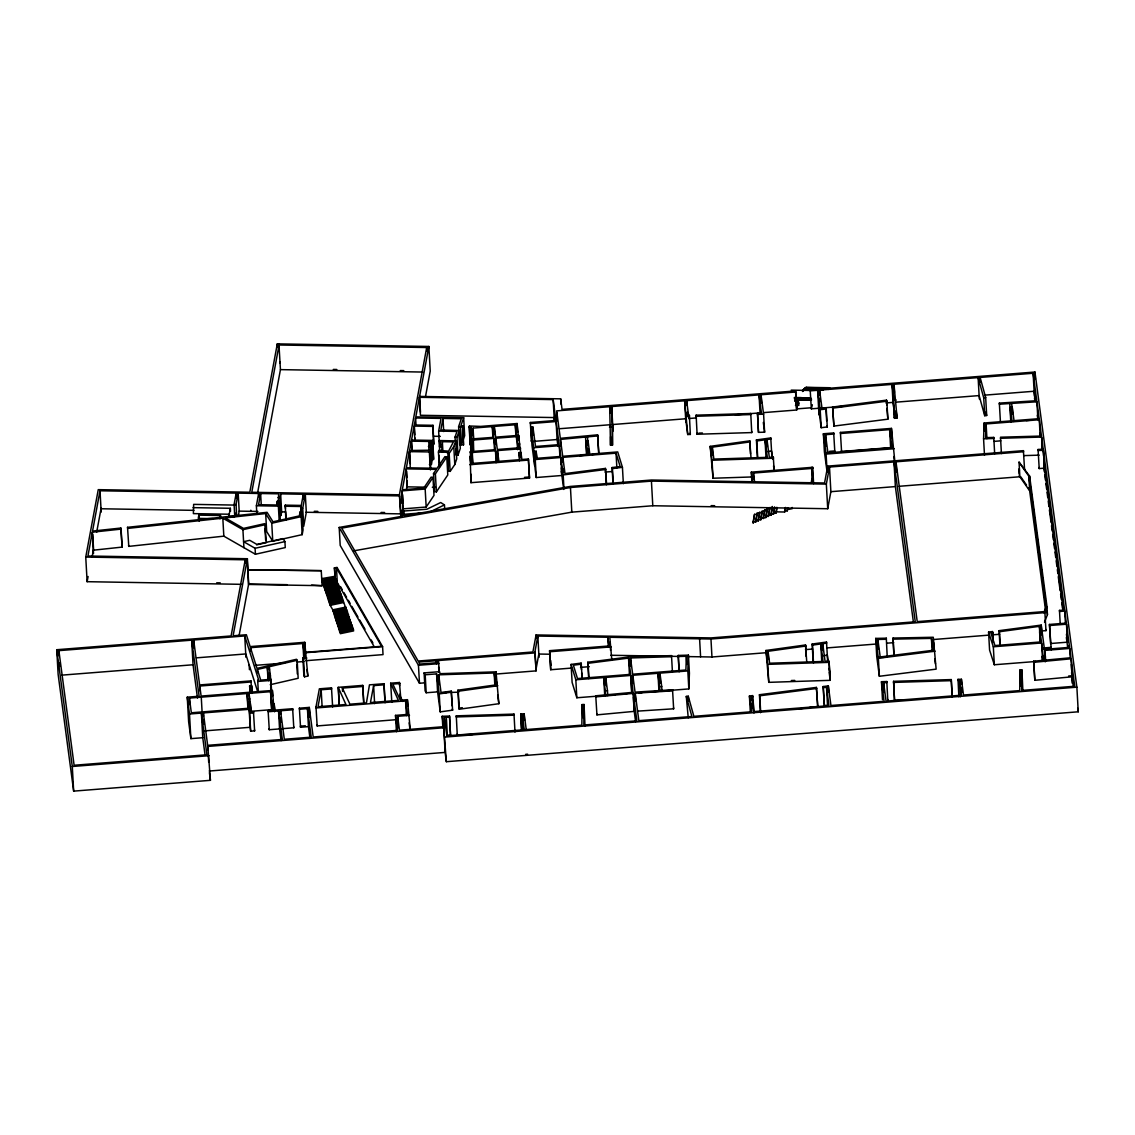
<?xml version="1.0" encoding="UTF-8"?>
<svg xmlns="http://www.w3.org/2000/svg" width="1135" height="1135" viewBox="0 0 1135 1135"><rect width="100%" height="100%" fill="white"/><g stroke="black" fill="none" stroke-linecap="round" stroke-linejoin="round"><path stroke-width="1.5" d="M585.007 725.903L584.043 704.509L582.056 704.58L581.858 725.166L446.821 735.835L444.352 717.306L449.517 717.15L449.545 716.057L442.21 716.284L442.849 727.719M584.043 704.509L583.844 725.01L636.877 720.824L633.231 693.386L595.946 696.876L595.747 695.798L633.075 692.307L630.833 675.438L605.707 677.425L606.161 685.597M689.598 433.386L690.35 434.45L687.739 434.535L685.653 418.758L612.687 424.533L612.489 445.119L610.502 445.204L609.694 406.699L556.661 410.884L560.307 438.323L597.592 434.833L598.798 453.901L591.945 454.539M610.502 445.204L610.587 436.649M612.489 445.119L611.68 406.543L684.646 400.783L687.739 434.535M1022.89 691.328L1021.926 669.934L1019.939 670.005L1019.741 690.591L963.516 695.031L961.416 679.269L958.011 679.368L957.983 680.461L959.572 680.418L961.529 695.188L886.066 701.146L883.612 682.717L886.79 682.617L886.818 681.525L881.484 681.695L882.491 699.671M1021.926 669.934L1021.727 690.435L1074.746 686.249L1071.1 658.811L1033.829 662.301L1033.63 661.223L1070.958 657.732L1069.723 648.44L1044.597 650.426L1045.236 661.875M763.756 412.601L796.685 410.005L795.678 392.015L761.017 394.753L763.6 414.19L764.607 432.18L758.478 432.364L757.499 413.296L761.471 413.168L759.045 394.909L686.618 400.627L688.59 415.41L689.385 415.382L689.356 416.474L686.746 416.545M696.124 415.169L696.096 416.261L750.732 414.587L750.76 413.495L696.124 415.169L697.103 434.251L751.739 432.577L751.767 431.484M697.103 434.251L697.131 433.159M758.478 432.364L757.499 413.296M446.339 717.235L447.346 735.225L450.524 735.125L449.545 716.057M456.284 715.844L456.256 716.937L513.956 715.192L513.999 714.099L456.284 715.844L457.263 734.927L472.997 734.444M457.263 734.927L457.291 733.834M521.533 729.706L520.738 713.901L524.143 713.802L526.243 729.564M887.825 699.515L887.797 700.607L886.818 681.525M905.035 700.082L894.536 700.394L893.571 681.326L951.272 679.581L952.18 695.925M894.536 700.394L893.571 681.326M952.151 697.018L951.272 679.581M519.433 460.767L518.979 452.595L520.951 452.439L521.887 459.505L528.385 458.994L529.534 478.048L470.926 482.687L470.188 456.327L472.174 456.27L472.628 464.442M472.713 452.766L472.685 440.068L493.853 438.394L495.342 449.659L470.33 451.631L470.301 452.624L495.498 450.737L496.917 461.477L471.933 463.449L472.174 456.27M470.911 456.1L470.741 439.032L493.711 437.315L492.278 426.576L473.068 428.094L473.664 449.985M471.592 448.41L471.124 427.157L469.181 427.086L470.188 445.076L469.45 426.008L480.729 426.405L517.106 423.525L518.652 439.855M470.926 482.687L471.195 474.316M588.682 678.588L587.774 662.23L629.372 656.91L671.509 655.619L671.466 656.711L630.507 657.959L630.975 666.131M679.042 671.239L678.248 655.434L688.406 655.136L689.413 673.126L688.832 688.917L666.16 690.718M1039.717 433.272L1040.157 436.649L1039.305 419.737L986.102 423.937L985.591 437.656L993.763 437.415L993.721 438.493L983.577 438.805L984.485 455.149M1001.425 453.574L1000.503 437.216L1041.462 436.039L1036.908 401.79L1011.739 403.407L1012.306 413.424M678.219 656.512L686.377 656.285L685.88 670.005L632.677 674.204L630.507 657.959M688.832 688.917L687.824 670.941L688.406 655.136M983.577 438.805L984.144 423L1012.051 420.801L1010.278 407.451L1012.25 407.295L1014.023 420.645L1039.149 418.659M893.898 655.491L893.046 638.054L933.268 637.26L936.134 669.139L879.37 676.276L876.731 656.385L875.723 638.395L886.307 638.182L886.236 639.275L877.866 639.445L878.405 649.248M241.273 584.326L87.125 581.688L85.749 557.072L98.248 489.653L249.814 492.235L277.295 343.877L428.86 346.459L430.236 371.088L425.441 396.938M93.34 550.191L122.098 547.098L121.09 529.109L92.332 532.202L87.934 556.008L247.387 558.732L248.65 584.014L287.098 584.667M236.491 498.251L236.208 493.101L100.008 490.774L92.545 531.081L120.849 528.045L121.09 529.109M87.125 581.688L88.09 576.509M92.091 556.987L93.552 549.07L92.73 534.358M96.659 532.272L101.228 507.671M228.986 514.226L193.376 513.616L193.645 504.38L235.144 505.089M220.658 518.482L220.488 515.503L198.838 515.134L198.242 518.397L213.224 518.652M219.892 518.766L220.488 515.503M193.035 507.643L230.348 508.281L228.844 516.425L234.761 516.524L235.371 513.261M234.761 516.524L234.094 504.507L236.208 493.101M236.704 515.985L236.066 504.55L238.18 493.129L258.652 493.484L258.837 496.747M238.279 516.014L239.187 511.119L238.18 493.129M250.608 511.317L250.821 510.225M85.749 557.072L245.217 559.796L231.1 635.941L56.75 649.717L58.126 674.332L73.662 791.123L210.429 780.327L207.818 746.419L443.742 727.776L446.353 761.698L1078.25 711.801L1076.874 687.172L1034.95 372.025L810.177 389.773L811.326 408.841L818.619 408.26L821.201 427.711L827.259 426.93L826.252 408.955L825.925 407.891L822.01 408.387L819.583 390.128L891.996 384.41L893.969 399.194L893.188 399.293L894.508 418.333L897.09 418.006L893.983 384.254L978.115 377.6L983.719 397.747L984.726 415.736L986.684 415.495L985.677 397.505L980.101 377.444L1033.12 373.259L1036.766 400.698L999.339 403.109L1000.446 422.177L1000.346 421.099M257.645 492.633L280.444 369.627L278.912 343.905M256.836 513.928L256.382 505.756L258.652 493.484M247.387 558.732L233.115 635.784L246.38 634.735L250.14 646.595L304.748 642.297L307.84 676.049L304.535 676.815L303.882 675.807L302.875 657.818L304.748 657.392L302.903 643.531L250.466 647.674L250.651 650.937M278.259 502.465L278.671 493.824L260.624 493.512L258.553 504.692L276.599 505.004L277.295 501.273L279.267 501.301L280.274 519.291M238.974 636.238L248.764 583.362M279.196 520.837L278.373 506.125L279.267 501.301M280.643 493.853L281.65 511.842L280.955 515.574L279.948 497.598L280.643 493.853L303.343 494.25L303.613 499.159M285.821 519.319L285.282 505.146L301.272 505.43L303.343 494.25M256.595 544.828L266.37 542.644L264.725 523.661L243.528 528.399L225.212 517.915L265.675 513.559L266.682 531.549L272.755 541.225L302.18 534.642L303.045 529.988L302.038 511.998L300.066 511.97L299.328 515.914L272.996 521.802L267.051 512.311L127.531 527.321L128.78 546.375L223.822 536.16L255.418 554.249L285.254 547.581L284.928 541.608L283.026 538.586L256.907 544.417L249.743 540.317L243.599 541.693L255.091 548.276L284.928 541.608M301.016 513.162L301.073 506.508L285.084 506.238M302.18 534.642L301.172 516.652L302.038 511.998M305.315 494.278L306.322 512.268L303.726 526.285L302.719 508.296L305.315 494.278L399.52 495.896L401.223 517.234M396.058 719.703L317.147 725.932L315.998 706.864L319.361 688.817L331.491 687.853L331.633 688.931L321.162 689.768L318.013 706.708L345.92 704.509L338.216 687.328L362.732 685.384L363.782 702.82M426.689 347.523L399.406 494.789L251.786 492.278L279.068 344.997L426.689 347.523L426.873 351.041M401.833 503.004L402.102 490.873L425.171 489.043L432.988 477.438L431.144 477.126L423.766 488.064L402.315 489.767L406.188 468.868L436.351 469.379L433.527 473.565L434.535 491.554L436.393 491.866L447.786 474.955L446.779 456.965L444.92 456.653L437.074 468.301L406.387 467.776L409.38 451.602L429.37 451.943L429.697 450.198L409.579 450.51L411.324 441.146L429.328 441.458L429.612 446.367M412.161 451.503L411.523 440.054L414.105 426.079L432.79 426.405L433.002 425.313L414.318 424.987L415.609 417.978L441.004 418.404L438.649 431.116L439.727 451.56M557.966 446.126L557.086 439.529L531.478 441.558L530.329 422.49L555.937 420.461L553.156 399.591L419.439 397.307L415.807 416.885L463.662 417.694L464.669 435.684L462.484 442.083M420.489 412.26L419.595 396.427L428.86 346.459M402.627 511.488L403.322 507.742M406.543 490.334L407.11 480.857M385.091 702.778L384.084 684.788L373.614 685.625L370.45 702.565L398.371 700.366L390.667 683.185L399.449 682.49L400.769 698.252M428.675 451.361L429.328 441.458M429.413 464.442L431.385 464.47L430.378 446.495L431.3 441.487L432.492 441.515L432.69 440.423L411.523 440.054M431.385 464.47L432.307 459.476L431.3 441.487M432.307 459.476L433.499 459.491L433.698 458.412L432.69 440.423M458.795 429.924L458.611 426.661L461.307 418.758L442.976 418.446L440.834 430.066L459.292 430.477L460.299 448.453L457.987 455.206L456.043 455.078L455.674 448.538M439.273 466.811L438.451 452.099L447.871 452.269L448.325 471.082L450.169 471.394L454.794 464.541L456.724 458.895L455.717 440.905L439.401 440.536L440.564 444.92M438.451 452.099L438.777 450.354L448.609 451.177L453.404 441.87L442.352 441.685L441.699 451.588M440.38 441.643L439.458 446.651L441.43 446.679M536.075 634.933L532.911 651.972L418.148 661.038L341.706 528.115L570.451 487.511L651.419 481.112L826.337 484.106L829.501 467.052L893.997 461.959L915.264 621.781L710.992 637.913L536.075 634.933L536.259 638.452M495.399 674.091L536.075 670.884L534.926 651.816L537.834 636.054L607.807 637.246L608.97 645.971L549.567 650.667L550.716 669.735L571.756 668.061M535.919 669.806L538.841 654.044L549.368 654.214M753.129 521.972L754.534 514.339L757.144 514.382L757.073 513.219L762.223 512.14L760.805 519.773L758.208 519.731L758.265 520.894L755.669 520.851L755.726 522.015L753.129 521.972L753.2 523.235L754.534 514.339M755.669 520.851L757.073 513.219M755.726 522.015L757.144 514.382M758.208 519.731L759.613 512.098M758.265 520.894L759.684 513.261M760.748 518.61L762.153 510.963L764.763 511.02L764.692 509.842L767.303 509.885L767.232 508.721L769.842 508.764L769.771 507.6L772.382 507.643L772.311 506.48L770.963 515.276L768.367 515.233L768.423 516.397L765.827 516.354L765.884 517.532L760.748 518.61L760.805 519.773M763.288 517.475L764.692 509.842M763.344 518.652L764.763 511.02M765.827 516.354L767.232 508.721M765.884 517.532L767.303 509.885M768.367 515.233L769.771 507.6M768.423 516.397L769.842 508.764M770.963 515.276L772.382 507.643M770.906 514.112L773.503 514.155L774.581 506.877M773.503 514.155L774.637 508.04M773.446 512.992L776.042 513.034L776.837 507.288M776.042 513.034L776.893 508.452M810.574 400.272L798.189 400.059L796.685 410.005M798.912 400.683L799.182 399.236L810.957 399.435M811.497 399.18L799.508 398.967L799.253 400.414L799.182 399.236M810.801 398.612L800.175 398.428L799.579 400.13L799.508 398.967M810.333 398.314L800.515 398.158L800.246 399.591L800.175 398.428M810.83 398.044L800.842 397.874L800.572 399.321L800.515 398.158M794.273 397.491L801.168 397.605L800.913 399.052L800.842 397.874M811.355 390.199L802.856 390.043L802.587 391.49L802.53 390.327M811.809 389.929L803.183 389.773L802.927 391.22L802.856 390.043M822.776 389.83L803.523 389.504L803.254 390.951L803.183 389.773M823.513 389.575L803.85 389.234L803.58 390.667L803.523 389.504M824.123 389.305L804.19 388.965L803.92 390.397L803.85 389.234M823.045 389.007L804.516 388.695L804.247 390.128L804.19 388.965M823.627 388.738L804.843 388.425L804.587 389.858L804.516 388.695M827.67 388.525L805.183 388.142L804.914 389.589L804.843 388.425M828.295 388.269L805.51 387.872L805.24 389.319L805.183 388.142M805.85 387.602L805.907 388.766L806.176 387.333L829.557 387.73L828.99 389.163L828.933 388L805.85 387.602L805.58 389.05L805.51 387.872M775.985 511.857L784.668 512.013L785.165 507.785M784.668 512.013L785.519 507.43M784.597 510.849L787.208 510.892L787.775 507.827M811.624 467.379L812.249 483.283M811.213 482.63L811.979 478.502L812.774 478.445L812.007 482.63M353.482 550.886L571.827 512.14L652.795 505.742L827.713 508.735L830.877 491.682L829.501 467.052M459.065 434.833L459.618 444.65L463.506 444.849L462.768 425.767L460.923 425.696L463.662 417.694M463.506 444.849L462.768 425.767M469.181 427.086L469.45 426.008M455.22 440.366L455.036 437.088L456.965 431.428L438.649 431.116M450.169 471.394L449.162 453.418L453.787 446.552L455.717 440.905M457.987 455.206L456.979 437.216L459.292 430.477M1043.831 612.787L1046.2 606.672L1028.849 476.232L1019.046 462.158L1029.629 476.104L1046.995 606.672L1047.435 614.631L1044.512 622.25M1044.654 612.772L1046.995 606.672M811.326 408.841L812.348 404.784M828.366 389.433L828.933 388M436.393 491.866L435.386 473.877L446.779 456.965M448.325 471.082L448.339 460.441M402.102 490.873L403.109 508.849L426.178 507.033L433.996 495.413L432.988 477.438M429.229 512.296L444.452 504.905L444.707 509.388M257.546 672.729L257.361 669.451L267.293 667.167L268.711 680.716M269.406 669.99L269.236 666.727L297.157 660.286L298.164 678.276L270.229 684.703M302.875 657.818L303.527 658.825L306.847 658.059M127.531 527.321L127.787 528.399L222.815 518.17L242.918 529.676L265.363 524.668M265.675 513.559L271.762 523.235L301.172 516.652M321.702 578.623L335.024 576.296L334.343 567.926L336.996 567.372L382.594 646.652L383.034 654.611L305.812 660.712M334.343 567.926L336.471 567.94L381.544 646.297L305.301 652.313M335.095 577.474L321.829 580.24L330.2 605.338L332.768 609.821L340.372 633.67L353.652 630.904L335.095 577.474L334.584 568.337M322.595 581.574L335.861 578.807M322.652 582.737L335.932 579.971M323.432 584.085L336.698 581.319M323.489 585.249L336.769 582.482M324.269 586.596L337.535 583.83M324.326 587.76L337.606 584.993M325.107 589.108L338.372 586.341M325.163 590.271L338.443 587.504M325.944 591.619L339.209 588.852M326 592.782L339.28 590.016M326.781 594.13L340.046 591.363M326.852 595.293L340.117 592.527M327.618 596.641L340.883 593.875M327.689 597.804L340.954 595.038M328.455 599.152L341.72 596.386M328.526 600.316L341.791 597.549M329.292 601.663L342.557 598.897M329.363 602.827L342.628 600.06M330.129 604.175L343.394 601.408M330.2 605.338L343.465 602.572M332.768 609.821L346.033 607.055M332.839 610.985L346.104 608.218M333.605 612.332L346.87 609.566M333.676 613.496L346.941 610.729M334.442 614.844L347.721 612.077M334.513 616.007L347.778 613.24M335.279 617.355L348.558 614.588M335.35 618.518L348.615 615.752M336.116 619.852L349.396 617.099M336.187 621.029L349.452 618.263M336.953 622.363L350.233 619.596M337.024 623.541L350.289 620.774M337.79 624.874L351.07 622.108M337.861 626.052L351.126 623.285M338.627 627.385L351.907 624.619M338.698 628.563L351.964 625.796M339.464 629.897L352.744 627.13M339.535 631.074L352.801 628.308M340.316 632.408L353.581 629.641M424.533 682.859L419.468 683.256L340.202 545.424L339.195 527.434L402.23 516.255L401.464 510.509L403.436 510.353L404.173 515.9L570.139 486.447L651.447 480.02L824.563 482.985L827.699 466.102L827.968 471.011M751.654 476.97L713.035 478.232L710.184 446.353L749.781 440.848L751.044 458.256M757.414 457.902L756.421 439.926L770.764 437.926L770.906 439.004L766.976 439.557L767.359 446.424M712.737 455.348L712.283 447.162L750.136 441.898M756.421 439.926L756.775 440.976L765.018 439.827L767.345 457.348L713.872 459.093L712.283 447.162M767.643 451.574L771.573 451.021L772.665 459.264M451.262 691.116L441.047 692.534L438.692 674.814L494.165 672.998L495.74 684.916L457.902 690.193L458.909 708.169L459.264 709.233L498.861 703.714L496.009 671.849L440.04 673.679L439.614 671.679L424.107 672.899L425.114 690.889L426.192 692.761L437.585 691.868L440.238 711.872L452.624 710.155L451.262 691.116L452.085 705.828M440.238 711.872L439.231 693.896L451.616 692.166M457.902 690.193L458.256 691.243L497.854 685.739M813.157 662.031L812.163 644.042L826.507 642.041L826.649 643.134L822.719 643.673L825.074 661.393L829.061 661.265L830.21 680.333L768.778 682.348L765.926 650.468L805.524 644.964L806.786 662.372M768.48 659.463L768.026 651.291L805.878 646.028M812.163 644.042L812.518 645.106L820.761 643.956L823.088 661.464L769.615 663.223L768.026 651.291M823.386 655.69L827.316 655.15L828.195 661.748M458.909 708.169L462.342 707.701M1035.716 661.492L994.331 664.755L989.578 650.071L988.571 632.082L992.472 631.557L992.841 632.72M999.935 645.375L999.112 630.663L1041.221 625.087L1044.455 649.348L1069.581 647.361L1066.489 624.193L1049.577 625.527L1049.435 624.449L1066.347 623.101L1041.604 437.06L1000.474 438.294M999.112 630.663L999.453 631.727L1039.39 626.336L1041.462 641.885L994.969 645.56L990.869 632.876L992.813 632.621L993.352 642.424M613.013 483.907L612.091 467.549L620.164 466.513L616.05 453.163L562.846 457.362L563.116 462.257M612.091 467.549L612.418 468.599L622.434 467.322L623.356 483.666M602.983 695.698L576.835 697.77L572.111 682.376L571.104 664.401L581.12 663.11L582.269 678.872M581.446 664.159L573.374 665.209L577.488 678.56L630.691 674.36L628.535 658.116L588.1 663.294L587.774 662.23M832.593 407.039L886.52 400.144L886.846 401.208L887.854 419.184L833.913 426.079L832.593 407.039L833.913 426.079M821.201 427.711L820.194 409.721L826.252 408.955M832.906 408.103L886.846 401.208M893.188 399.293L893.5 400.343L896.082 400.017M894.196 417.269L894.976 417.169L894.607 410.629M606.587 484.191L605.437 468.415L565.003 473.593L562.846 457.362M563.911 488.007L563.187 474.927L605.764 469.479M750.334 712.354L749.426 696.01L752.789 695.571L754.009 712.993M760.45 712.709L759.443 694.719L816.406 687.413L817.725 706.467L809.099 707.573M823.059 686.562L823.386 687.626L826.507 687.228L827.514 705.204L824.379 705.615L823.059 686.562L828.337 685.88L830.948 705.502L884.094 701.302L881.484 681.695M751.725 700.111L751.54 696.833L753.101 696.635M759.443 694.719L759.755 695.783L816.718 688.477M798.742 708.907L803.92 708.24M879.37 676.276L878.362 658.286L935.126 651.149M983.719 397.747L985.677 397.505M688.236 717.76L686.292 696.422L688.25 696.195L693.868 716.327L751.526 711.773L749.426 696.01M560.818 445.941L560.463 439.401L597.79 435.911M579.857 455.674L584.88 455.206M596.755 713.787L596.939 714.866L634.224 711.375L635.6 721.661M1068.617 676.034L1071.965 675.722M1033.63 661.223L1034.822 680.291L1072.107 676.801M795.678 392.015L795.536 390.937L562.066 409.366L560.662 398.839L419.595 396.427M820.194 409.721L817.611 390.284L810.319 390.851L810.177 389.773M494.718 434.606L494.264 426.419L515.276 424.774L516.666 440.011M530.953 427.242L533.677 447.715L534.684 465.705L531.96 445.232L530.953 427.242L532.939 427.086L535.521 446.481L559.158 444.622L556.079 421.539L530.471 423.568L530.329 422.49M811.184 407.763L796.543 408.912L795.536 390.937M516.212 431.825L518.184 431.669M559.442 428.732L610.701 424.689M689.399 418.474L696.464 417.907M735.31 414.842L744.149 414.147M749.441 413.722L760.039 412.885L759.045 394.909M820.591 408.103L843.546 406.302M885.938 402.953L893.004 402.386L894.976 417.169M896.735 402.102L979.122 395.59L984.726 415.736M984.641 395.15L1034.127 391.249L1035.489 401.535M520.1 448.921L518.681 435.343L495.683 437.159L494.264 426.419M496.194 444.778L495.825 438.238L516.836 436.578L518.127 449.077M517.858 444.168L519.83 444.012M586.795 454.028L586.057 440.947L588.043 440.791L589.817 454.142L617.71 451.929L622.434 467.322M498.109 462.03L497.47 450.581L520.468 448.765L520.312 447.687L497.329 449.503L495.825 438.238M533.677 447.715L559.3 445.7L560.718 456.44L537.082 458.299L536.146 451.233L534.174 451.389L535.167 469.379L536.259 477.523L561.868 475.494L563.726 489.44M823.386 433.769L826.096 454.071L827.103 472.061L824.393 451.758L823.386 433.769L833.686 432.96L833.828 434.038L825.514 434.691L826.152 446.14M840.411 432.421L840.553 433.499L889.627 429.626L890.62 447.616L841.56 451.489L840.411 432.421L891.457 428.392L894.891 461.775M469.918 464.697L528.527 460.072M534.174 451.389L535.252 459.533L560.86 457.519L563.187 474.927M829.543 451.347L834.679 450.935L834.835 452.028L826.521 452.681M524.512 477.353L529.392 476.97L529.534 478.048M826.096 454.071L894.153 448.708M605.04 472.089L611.907 471.55M993.962 441.387L1000.829 440.834M751.867 481.949L751.313 472.146L812.703 467.294L812.844 468.372L753.441 473.068L753.81 479.608M827.756 472.117L827.344 466.13L1023.415 450.652L1023.557 451.73L895.983 461.803L896.565 472.359M1044.356 468.159L1039.206 468.571L1038.057 449.503L1043.207 449.091L1043.576 455.632M400.4 502.507L402.372 502.351L402.854 510.934M402.613 511.133L426.93 509.204L440.706 502.521L444.452 504.905M403.053 514.368L423.993 512.722M830.877 491.682L895.373 486.589L913.363 621.824M899.104 486.291L1020.677 476.7L1026.537 485.099M59.162 655.916L58.878 650.639L191.673 640.154L199.136 696.237L187.261 697.174L188.637 721.789L190.879 738.644L202.754 737.707L205.066 755.073M194.113 648.17L193.659 639.998L244.734 635.955L258.752 680.276L257.688 680.362L258.326 691.811M196.426 657.846L245.742 653.944L257.631 691.57M305.358 652.738L382.594 646.652M61.999 675.126L193.049 664.769L197.49 698.068M254.978 665.38L284.686 663.024M296.916 662.06L303.91 661.506M611.822 659.974L609.807 637.288L710.964 639.005L1044.966 612.63L1044.824 611.552L917.236 621.625L895.983 461.803M1060.189 623.484L1059.466 610.403L1064.602 609.992M436.308 660.698L418.744 662.088L419.893 664.074L436.578 662.755L436.308 660.698L436.493 663.961M438.465 663.805L438.294 660.542L535.067 652.895L536.075 670.884M549.567 650.667L549.709 651.745L611.084 646.893M268.442 675.807L270.414 675.651L271.237 690.364M339.195 527.434L418.46 665.266L438.706 663.677L439.16 671.849M200.058 690.931L199.774 686.037L251.105 681.979L250.963 680.901L199.632 684.944L193.659 639.998M257.688 680.362L257.829 681.44L271.052 680.404L270.91 679.326L260.738 680.12L257.361 669.451M249.984 692.35L249.615 685.81L251.601 685.653L252.438 692.024L272.386 690.449L273.535 703.813M424.107 672.899L425.185 674.786L436.578 673.878L439.231 693.896M189.758 704.636L189.389 698.096L247.047 693.542L248.324 708.864M249.572 703.189L249.019 693.386L270.556 691.683L271.918 710.51M580.524 667.38L589.292 666.685M688.278 656.597L711.957 656.995L766.65 652.682M805.467 649.617L812.532 649.05M826.649 647.943L876.05 644.042M886.634 643.205L893.685 642.651M932.53 639.587L989.067 635.118M992.6 634.834L999.665 634.281M1041.731 630.961L1045.973 630.62L1044.824 611.552M384.084 684.788L383.942 683.71L369.457 684.859L366.435 702.891L349.935 704.197L342.387 688.094L362.874 686.476M399.946 683.54L392.823 684.107L400.385 700.21L407.408 699.657L410.317 730.075M271.095 695.783L273.081 695.627M247.785 699.047L249.757 698.89L250.026 703.799M248.636 709.261L248.267 702.721L250.239 702.565L251.502 711.957L253.474 711.801L253.616 712.894L249.657 713.206L249.147 709.318L203.364 712.922L203.534 716.199M272.528 710.326L272.159 703.785L274.145 703.629L274.996 710.113L292.646 708.708L292.802 709.801L280.529 710.765L280.714 714.028M571.104 664.401L575.828 679.78L603.721 677.581L605.778 695.826M633.273 683.454L632.819 675.282L657.945 673.296L659.903 689.91M660.471 682.944L659.932 673.14L687.824 670.941M988.571 632.082L993.324 646.78L1041.604 642.963L1043.661 661.251M1066.489 624.193L1067.496 642.169L1050.584 643.517L1049.577 625.527M187.261 697.174L189.502 714.014L201.377 713.078L206.925 754.775L74.115 765.26L58.878 650.639M1042.881 648.014L1051.095 647.376L1051.351 649.972M1068.021 646.042L1068.915 645.971M250.026 711.375L271.563 709.673L270.556 691.683M1042.951 649.192L1051.166 648.539M281.111 740.644L279.55 728.911L269.265 729.72L268.115 710.652L273.024 710.269L272.159 703.785M310.011 738.36L308.436 726.627L300.534 727.251L299.385 708.183L309.273 707.403L313.203 736.998L397.491 730.344L395.505 715.376L407.38 714.44L405.578 700.891L316.14 707.956L315.998 706.864M203.364 712.922L207.662 745.326L282.345 739.438L278.543 710.921L268.257 711.73L268.115 710.652M280.529 710.765L284.317 739.282L311.231 737.154L307.443 708.637L299.526 709.261L299.385 708.183M605.494 690.931L607.48 690.775L607.75 695.67M659.733 686.647L661.705 686.491L661.975 691.399M1043.377 656.356L1045.363 656.2L1045.633 661.095M610.062 695.145L615.085 694.748M623.47 694.081L626.818 693.826M638.849 692.875L642.197 692.605M652.256 691.811L658.953 691.286L657.945 673.296M204.357 730.912L250.154 727.294L250.665 731.181L254.623 730.869L253.474 711.801M398.272 727.748L397.633 716.298L409.494 715.362M305.329 725.776L300.378 726.173L300.534 727.251M281.537 728.755L293.795 727.776L292.646 708.708M56.75 649.717L72.285 766.494L209.053 755.697M444.977 737.069L1076.874 687.172M209.195 771.034L445.119 752.406L446.353 761.698M525.633 754.349L527.619 754.193M1011.739 403.407L999.438 404.202L999.339 403.109M1012.732 421.397L1016.095 421.17M1026.168 420.532L1029.53 420.305M635.657 701.402L635.203 693.23L672.629 690.818L672.544 689.74L635.061 692.151L632.819 675.282M637.913 711.106L673.637 708.808L672.544 689.74M609.495 427.214L611.481 427.143M710.184 446.353L712.028 460.242L773.46 458.228L773.318 457.15L769.331 457.277L766.976 439.557M765.926 650.468L767.771 664.372L829.203 662.358M791.322 680.532L794.77 680.418M441.43 692.733L446.637 692.563M451.829 692.393L458.767 692.166M757.471 414.374L763.6 414.19M470.855 435.329L472.841 435.272M698.89 433.102L702.423 433.002M470.458 447.928L472.444 447.871M1023.756 455.617L1039.178 455.149M893.529 682.419L951.244 680.659M520.71 714.993L522.284 714.937L524.256 729.72M892.975 639.147L931.424 638.381L933.013 650.312L880.192 656.952L877.866 639.445M878.873 657.435L883.895 657.335M333.307 369.428L336.825 369.499M400.272 370.577L403.805 370.634M280.444 369.627L422.787 372.053M791.223 390.128L810.901 390.468M794.33 398.655L810.291 398.882M798.856 399.506L810.418 399.704M811.497 400.002L798.515 399.79L798.245 401.223L798.189 400.059M794.614 400.102L797.792 400.158M794.67 401.279L797.862 401.336M795.834 402.741L799.125 402.797M795.905 403.904L799.196 403.961M795.465 405.351L798.87 405.408M433.542 436.251L440.323 436.365M428.406 446.452L430.378 446.495M425.625 487.17L407.195 486.858L406.188 468.868M432.322 487.284L435.67 487.341M277.976 497.556L279.948 497.598M711.12 505.642L714.653 505.699M234.094 504.507L236.066 504.55M256.382 505.756L278.373 506.125M300.747 508.267L302.719 508.296M314.296 511.303L317.814 511.374M381.076 512.452L384.595 512.509M101.015 508.764L193.971 510.353M239.187 511.119L257.886 511.445M281.65 511.842L285.14 511.899M305.868 512.254L400.527 513.871L400.967 517.191M321.248 570.664L247.742 569.841L321.248 570.664L322.127 585.703L248.565 584.44L247.189 559.825M216.714 582.808L220.247 582.865M311.586 585.078L322.127 585.703M610.814 655.264L679.468 656.441M458.611 426.661L462.498 426.859M455.036 437.088L456.979 437.216M447.318 453.106L449.162 453.418M433.527 473.565L435.386 473.877M1019.485 470.117L1018.762 469.081L1019.046 474.061M1028.494 487.908L1030.438 490.703M1019.131 475.721L1029.658 490.831L1045.619 610.829M297.157 660.286L296.505 659.293L257.021 668.387L250.466 647.674M340.443 586.554L342.202 589.604M343.948 592.654L346.586 597.223M348.332 600.273L350.091 603.323M351.85 606.374L357.979 617.043M359.738 620.093L365.002 629.23M371.131 639.899L372.89 642.949M374.408 647.063L337.294 582.539L336.471 567.94M399.931 695.613L402.67 701.458M452.269 709.091L452.624 710.155M817.725 706.467L816.406 687.413M887.854 419.184L886.988 408.316M826.933 425.866L827.259 426.93M571.515 511.062L571.827 512.14L570.451 487.511M985.762 412.147L986.684 415.495M686.292 696.422L691.882 716.483L638.849 720.668L635.203 693.23M128.539 545.311L128.78 546.375M122.098 547.098L120.849 528.045M598.798 453.901L597.592 434.833M1077.782 708.297L1078.25 711.801M1037.319 415.254L1037.915 419.766L1036.908 401.79M1043.746 463.633L1063.282 610.417M1066.446 634.224L1067.496 642.169M1071.553 672.629L1073.469 687.086M1034.496 397.888L1034.95 401.322M1044.725 474.799L1045.42 480.062M1045.888 483.581L1046.598 488.844M1047.066 492.363L1047.761 497.627M1048.229 501.145L1048.924 506.409M1049.393 509.927L1051.038 522.213M1051.492 525.732L1052.202 530.996M1052.67 534.514L1053.365 539.778M1053.833 543.296L1054.543 548.56M1054.997 552.078L1055.706 557.342M1056.174 560.846L1056.869 566.124M1057.338 569.628L1057.806 573.147M1058.274 576.665L1060.147 590.711M1060.615 594.229L1061.31 599.493M1061.778 602.997L1062.474 608.275M1066.361 637.43L1067.737 647.787M1038.057 449.503L1038.199 450.581L1043.349 450.169L1044.541 471.479M1059.466 610.403L1059.608 611.481L1064.744 611.07L1065.481 624.151M1039.064 467.478L1039.206 468.571M1030.069 484.063L1030.764 489.284M1031.233 492.774L1031.701 496.25M1032.396 501.471L1032.85 504.962M1033.318 508.437L1034.013 513.658M1034.467 517.149L1035.163 522.37M1035.631 525.846L1036.326 531.067M1036.794 534.557L1037.489 539.778M1037.943 543.254L1038.639 548.475M1039.107 551.965L1039.802 557.186M1040.27 560.662L1040.724 564.152M1041.419 569.373L1042.114 574.594M1042.583 578.07L1043.037 581.56M1043.732 586.781L1044.2 590.257M1044.668 593.747L1045.363 598.968M1045.817 602.444L1046.513 607.665M1046.981 611.155L1047.435 614.631M1030.679 492.448L1031.133 495.924M1031.828 501.145L1032.297 504.635M1032.992 509.856L1033.46 513.332M1034.155 518.553L1034.609 522.043M1035.304 527.264L1035.773 530.74M1036.468 535.961L1036.922 539.451M1038.553 551.638L1039.007 555.114M1040.866 569.046L1041.334 572.522M1042.029 577.743L1042.483 581.233M1043.178 586.455L1043.647 589.93M1044.342 595.151L1044.796 598.642M1045.491 603.863L1045.959 607.338M1051.095 647.376L1049.435 624.449M1024.423 468.641L1024.564 469.72L1023.415 450.652M1045.832 629.542L1045.973 630.62M1044.597 650.426L1045.363 656.2M1010.76 421.525L1009.753 403.535M1042.001 656.413L1042.469 659.875M934.743 658.726L935.439 663.932M896.153 410.998L897.09 418.006M893.812 456.54L894.494 461.605M889.627 429.626L892.039 447.772L827.926 452.837L825.514 434.691M875.723 638.395L878.362 658.286M841.418 450.411L841.56 451.489M827.344 466.13L827.486 467.223M829.075 668.331L829.728 673.282M827.514 660.031L827.656 661.123L826.507 642.041M829.188 672.658L830.21 680.333M826.507 687.228L828.961 705.658L753.498 711.617L751.54 696.833M773.545 465.861L773.985 469.166M771.772 455.915L771.913 456.994L770.764 437.926M763.316 422.461L764.607 432.18M753.441 473.068L754.605 481.793M751.313 472.146L752.59 481.751M659.932 673.14L661.705 686.491M586.057 440.947L587.831 454.298L562.705 456.284L560.463 439.401M605.707 677.425L607.48 690.775M554.604 420.844L554.164 417.566L420.447 415.282L419.439 397.307M561.314 471.351L561.726 474.416L561.357 467.875M531.322 440.479L531.478 441.558M518.979 452.595L519.915 459.661L498.903 461.321L497.47 450.581M534.926 651.816L535.067 652.895M497.697 695.046L498.861 703.714M438.294 660.542L438.706 663.677M442.21 716.284L443.601 726.698L399.477 730.188L397.633 716.298M401.379 494.832L402.372 502.351M409.111 722.867L410.047 729.848M391.674 701.175L391.816 702.253L390.667 683.185M332.498 705.842L332.64 706.921L331.491 687.853M279.919 361.895L280.075 362.987M317.005 724.854L317.147 725.932M306.975 669.522L307.84 676.049M293.653 726.698L293.795 727.776M269.236 666.727L270.414 675.651M270.627 687.682L271.024 690.662M269.123 728.642L269.265 729.72M249.615 685.81L250.466 692.18L201.122 696.081L199.774 686.037M254.481 729.791L254.623 730.869M249.019 693.386L249.757 698.89M248.267 702.721L249.005 708.226L191.347 712.78L189.389 698.096M249.643 723.463L250.012 726.216M209.393 772.58L210.429 780.327M673.552 707.729L673.637 708.808M1071.1 658.811L1072.476 683.44L1071.326 664.273M1069.723 648.44L1070.277 658.257M1043.845 460.54L1044.484 472.061M1041.604 437.06L1042.327 450.141M1041.831 442.579L1042.285 450.751M1034.95 372.025L1035.347 379.062M1033.12 373.259L1034.396 396.228M1041.221 625.087L1041.774 634.905M1041.604 642.963L1042.611 660.953M1039.39 626.336L1040.298 642.68M1039.603 631.784L1040.157 641.601M1029.629 476.104L1029.8 479.282M1028.849 476.232L1029.658 490.831M1033.829 662.301L1034.822 680.291M1019.046 462.158L1019.854 476.757M1012.25 407.295L1012.619 413.835M1010.278 407.451L1011.101 422.163M1019.939 670.005L1020.847 686.349M993.763 437.415L994.671 453.773M999.453 631.727L1000.19 644.808M986.102 423.937L986.925 438.649M984.144 423L984.612 431.172M980.101 377.444L980.37 382.353M992.472 631.557L993.011 641.374M993.324 646.78L994.331 664.755M978.115 377.6L979.306 398.91M961.416 679.269L961.686 684.178M961.87 687.441L962.139 692.35M959.572 680.418L960.48 696.762M958.011 679.368L958.891 696.805M933.552 642.169L933.921 648.709M931.424 638.381L932.161 651.462M893.983 384.254L894.437 392.426M893.5 400.343L894.508 418.333M891.996 384.41L893.004 402.386M893.997 461.959L895.373 486.589M891.457 428.392L892.011 438.209M886.52 400.144L886.804 405.039M893.046 638.054L894.054 656.044M886.307 638.182L887.244 657.264M883.612 682.717L884.165 692.52M833.686 432.96L834.835 452.028M829.557 387.73L829.628 388.993M825.925 407.891L826.663 420.972M826.337 484.106L827.713 508.735M819.583 390.128L819.853 395.023M820.038 398.3L820.222 401.563M817.611 390.284L818.988 414.899M829.061 661.265L830.068 679.255M828.337 685.88L828.706 692.421M822.719 643.673L823.102 650.539M812.703 467.294L813.611 483.638M812.22 468.429L813.043 483.226M823.386 687.626L824.379 705.615M820.761 643.956L821.768 661.932M806.176 387.333L806.247 388.596M801.168 397.605L801.239 398.782M812.518 645.106L813.511 663.081M805.524 644.964L806.162 656.413M792.216 507.473L792.287 508.636L787.137 509.714L787.208 510.892M773.318 457.15L774.098 469.677M765.018 439.827L766.026 457.816M761.017 394.753L761.471 402.925M756.775 440.976L757.683 457.334M767.771 664.372L768.778 682.348M750.76 413.495L751.739 432.577M749.781 440.848L750.505 453.929M759.755 695.783L760.677 712.142M753.058 700.479L753.697 711.929M751.895 703.374L752.179 708.283M712.028 460.242L713.035 478.232M710.964 639.005L711.957 656.995M689.385 415.382L690.35 434.45M688.59 415.41L688.775 418.673M686.618 400.627L686.902 405.521M687.257 412.062L687.441 415.339M699.586 638.821L700.593 656.796M684.646 400.783L685.838 422.078M686.377 656.285L686.845 664.457M688.25 696.195L688.534 701.09M678.248 655.434L679.17 671.792M671.509 655.619L672.431 671.977M651.419 481.112L652.795 505.742M633.231 693.386L634.224 711.375M633.358 697.216L634.082 710.297M630.833 675.438L631.84 693.428M631.06 680.901L631.698 692.336M628.535 658.116L629.443 674.474M616.05 453.163L616.872 467.875M611.68 406.543L613.056 431.158M609.694 406.699L610.062 413.239M612.418 468.599L613.24 483.326M605.437 468.415L606.36 484.773M610.091 642.183L610.545 650.369M607.807 637.246L608.36 647.063M603.721 677.581L604.728 695.556M588.043 440.791L588.228 444.055M588.497 448.963L588.767 453.872M587.519 436.876L587.973 445.048M585.547 437.06L586.582 455.263M595.747 695.798L596.939 714.866M588.1 663.294L588.923 678.006M581.12 663.11L581.489 669.65M581.673 672.913L581.943 677.822M582.056 704.58L582.78 717.66M560.662 398.839L560.96 404.117M575.828 679.78L576.835 697.77M563.485 468.798L563.669 472.075M560.86 457.519L561.868 475.494M560.903 459.703L561.187 464.612M559.3 445.7L559.938 457.15M556.76 412.516L557.214 420.702M556.079 421.539L557.086 439.529M553.156 399.591L554.348 420.886M550.745 660.641L551.014 665.408M549.709 651.745L550.716 669.735M536.146 451.233L536.6 459.405M535.252 459.533L536.259 477.523M532.939 427.086L533.393 435.258M528.385 458.994L529.392 476.97M537.834 636.054L539.026 657.364M520.951 452.439L521.22 457.348M520.312 447.687L520.866 457.49M520.383 453.816L520.568 457.093M518.681 435.343L518.95 440.252M519.22 445.161L519.404 448.424M517.106 423.525L517.56 431.711M516.836 436.578L517.574 449.659M515.276 424.774L515.914 436.209M524.143 713.802L524.498 720.342M522.284 714.937L523.107 729.649M520.738 713.901L521.561 728.613M513.999 714.099L514.992 732.089M495.498 450.737L496.08 462.74M493.853 438.394L494.491 449.843M492.278 426.576L492.916 438.025M496.009 671.849L496.279 676.744M496.548 681.653L496.733 684.93M494.165 672.998L494.888 686.079M473.068 428.094L473.721 439.543M472.727 438.975L473.451 452.056M471.124 427.157L471.578 435.343M472.288 452.567L472.926 464.016M470.741 439.032L471.479 452.113M470.33 451.631L470.585 457.533M470.188 456.327L470.458 461.236M460.555 426.788L461.562 444.778M453.787 446.552L454.794 464.541M442.976 418.446L443.714 431.527M458.256 691.243L459.264 709.233M442.352 441.685L442.905 451.489M439.401 440.536L439.77 447.077M439.046 455.263L439.685 466.712M433.002 425.313L433.797 444.395L432.79 426.405M449.517 717.15L450.524 735.125M432.492 441.515L433.499 459.491M429.697 450.198L430.704 468.188M429.37 451.943L430.378 469.933M444.352 717.306L444.892 727.109M443.742 727.776L445.119 752.406M438.649 667.082L438.933 671.991M438.692 674.814L439.245 684.618M436.578 673.878L437.585 691.868M425.171 489.043L426.178 507.033M415.609 417.978L415.977 424.518M414.403 426.632L414.857 434.804M415.041 438.067L415.226 441.345M414.105 426.079L414.928 440.806M425.185 674.786L426.192 692.761M411.324 441.146L411.863 450.964M409.678 452.156L410.317 463.591M409.38 451.602L410.288 467.96M418.46 665.266L419.468 683.256M406.571 471.053L406.94 477.594M402.584 494.661L403.038 502.848M403.436 510.353L403.719 515.262M401.464 510.509L401.833 517.049M399.52 495.896L400.527 513.871M407.408 699.657L407.777 706.197M406.812 699.699L407.096 704.849M405.578 700.891L406.401 715.603M399.449 682.49L399.633 685.753M400.087 693.939L400.371 698.834M395.505 715.376L396.427 731.72M383.942 683.71L384.949 701.7M373.614 685.625L374.621 703.601M362.732 685.384L363.739 703.374M342.387 688.094L342.571 691.357M338.372 688.406L339.28 704.75M338.216 687.328L339.223 705.317M321.162 689.768L322.085 706.112M301.073 506.508L301.342 511.417M300.066 511.97L300.236 515.233M309.273 707.403L309.827 717.207M304.748 642.297L305.216 650.639M307.443 708.637L308.436 726.627M302.903 643.531L303.726 658.243M303.527 658.825L304.535 676.815M296.788 664.188L297.327 674.006M277.295 343.877L277.493 347.395M285.282 505.146L285.467 508.423M285.651 511.686L286.105 519.873M277.295 501.273L277.479 504.536M271.762 523.235L272.755 541.225M280.898 717.306L281.168 722.215M278.543 710.921L279.55 728.911M265.008 528.555L265.647 540.005M274.145 703.629L274.599 711.801M272.386 690.449L272.655 695.358M272.939 700.252L273.124 703.53M260.624 493.512L261.263 504.962M270.91 679.326L271.549 690.775M269.591 673.268L269.96 679.808M267.293 667.167L268.016 680.248M255.091 548.276L255.418 554.249M245.217 559.796L245.401 563.059M242.918 529.676L243.926 547.666M251.601 685.653L251.956 692.194M250.963 680.901L251.743 693.428M249.147 664.741L249.43 669.721M250.239 702.565L250.792 712.383M250.31 708.708L250.494 711.971M249.657 713.206L250.665 731.181M249.147 709.318L250.154 727.294M244.734 635.955L245.926 657.264M247.047 693.542L247.87 708.254M230.348 508.281L230.518 511.275M222.815 518.17L223.822 536.16M198.838 515.134L199.178 521.107M207.818 746.419L208.003 749.923M208.301 755.201L208.698 762.238M203.718 719.462L204.002 724.371M201.264 697.16L202.087 711.872M201.377 713.078L202.754 737.707M191.673 640.154L193.049 664.769M189.502 714.014L190.879 738.644M100.008 490.774L101.199 512.084M92.332 532.202L93.524 553.511M72.285 766.494L73.662 791.123M59.559 662.953L59.758 666.472"/></g></svg>
